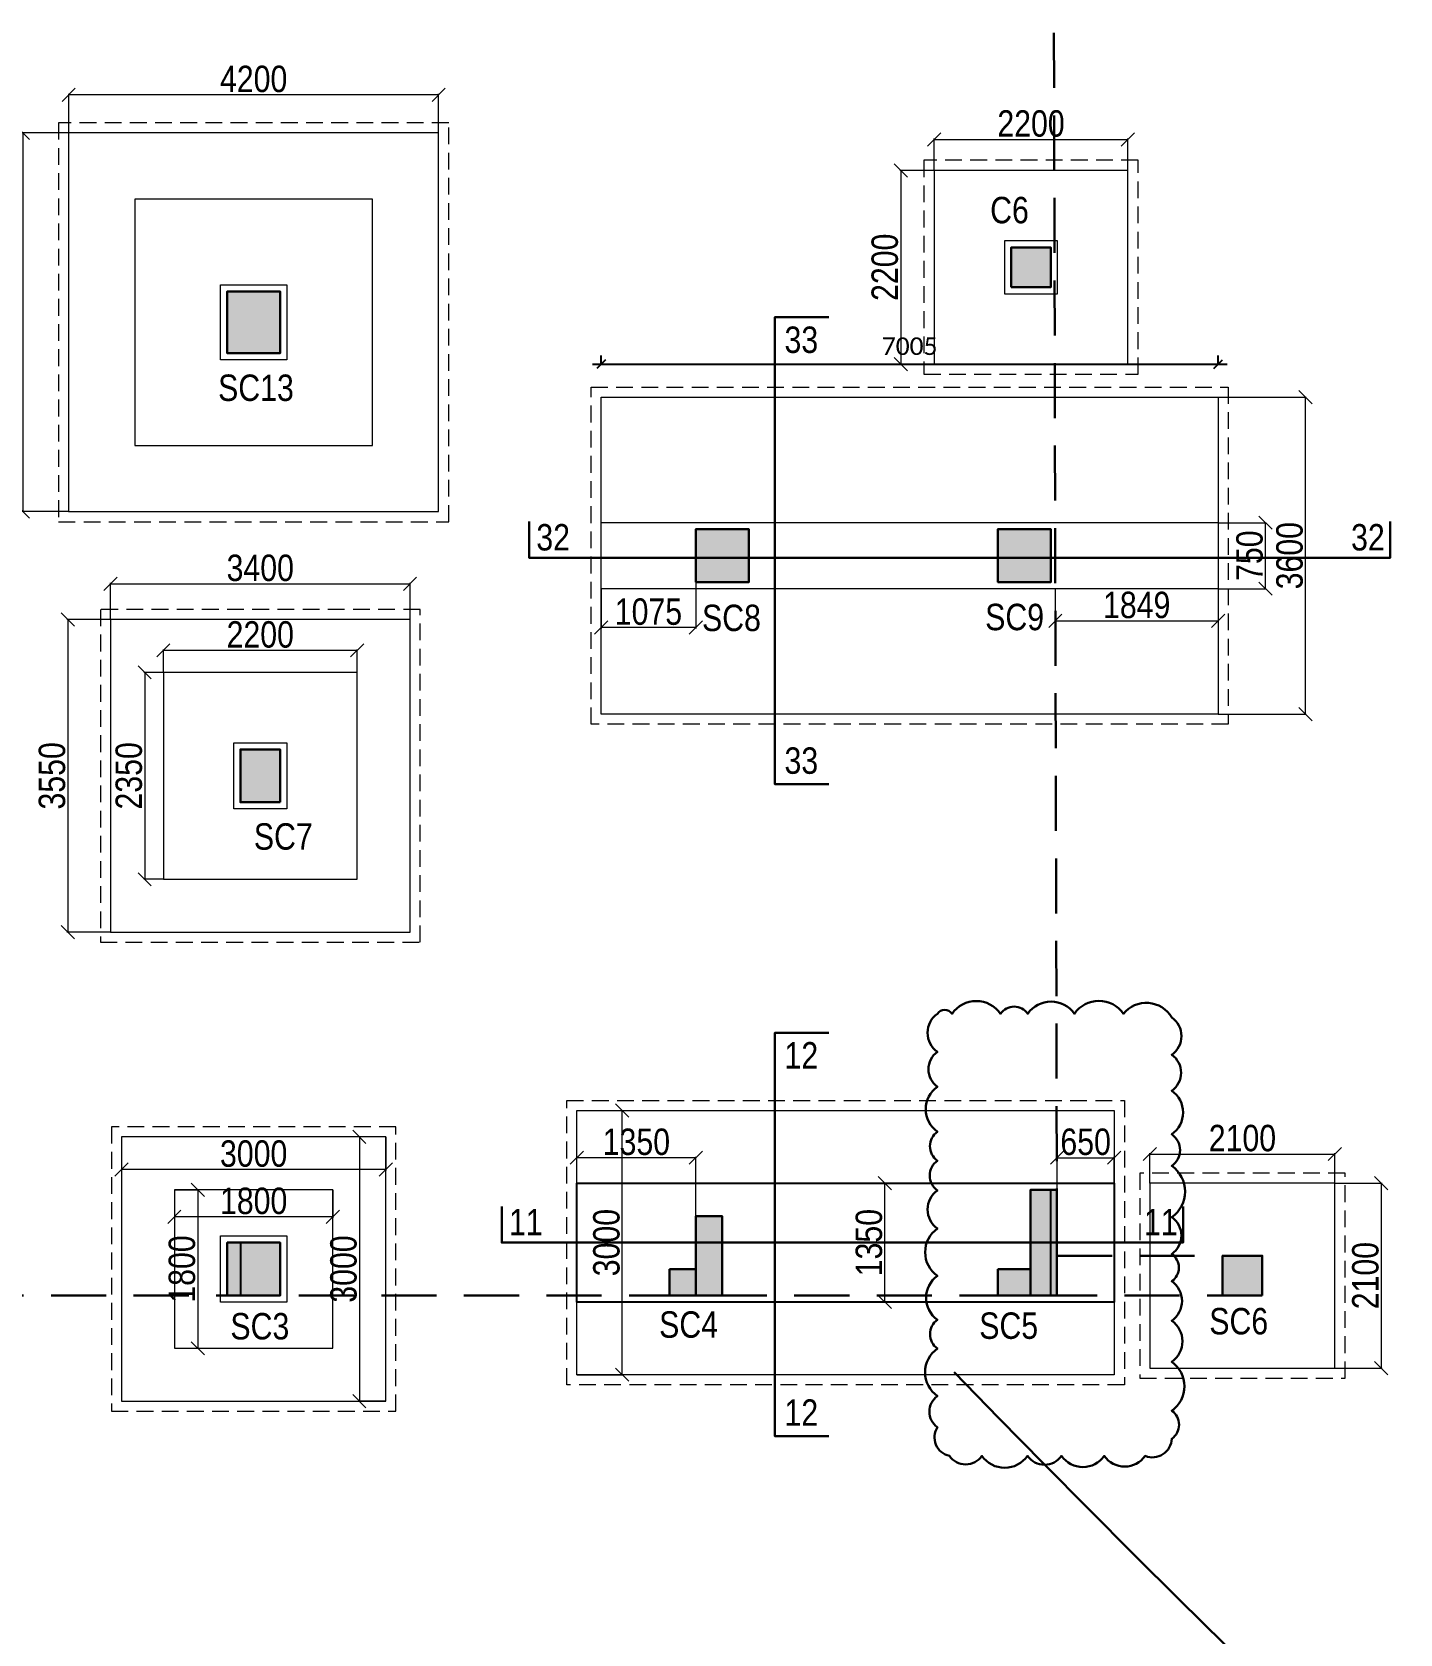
# Model space of a CAD drawing. Header units: millimetres. Extents: x 1112055 to 3390982, y -148532 to 766891.
# Drawn here: x 1945211 to 1960740, y 294036 to 312226 of the extents above; entities that cross this region are included whole.
import ezdxf

# ---------------------------------------------------------------- set-up
doc = ezdxf.new("R2010")
doc.units = ezdxf.units.MM
doc.header["$PDMODE"] = 35
doc.header["$PDSIZE"] = -25
doc.linetypes.add('DASHED2', pattern=[0.375, 0.25, -0.125])
doc.linetypes.add('Hidden', pattern=[9.525, 6.35, -3.175])
for name, color, linetype, lineweight in [('A_COL', 5, 'Continuous', 25), ('A_COL BASEMENT', 1, 'Continuous', 25), ('B COL. NO.', 3, 'Continuous', 20), ('B FINAL COLUMN', 1, 'Continuous', 30), ('B FOOTING', 49, 'Continuous', 20), ('B FOOTING DIM', 234, 'Continuous', 9), ('B P.C.C', 251, 'Continuous', 0)]:
    doc.layers.add(name, color=color, linetype=linetype, lineweight=lineweight)
for name, color, linetype, lineweight, true_color in [('A_COL HATCH', 7, 'Continuous', 0, 0xc0c0c0), ('B Pedestal', 7, 'Continuous', 9, 0x5c8948), ('B-COL HT', 7, 'Continuous', 0, 0x4e4f45)]:
    doc.layers.add(name, color=color, linetype=linetype, lineweight=lineweight, true_color=true_color)
doc.styles.add('Cali', font='calibri.ttf')
doc.styles.add('SWINC', font='swissc.ttf')
doc.dimstyles.new('1.100', dxfattribs={"dimtxt": 200, "dimasz": 100, "dimexe": 100, "dimexo": 100, "dimgap": 100, "dimtad": 1, "dimdec": 0, "dimzin": 0, "dimdsep": 46, "dimtxsty": 'Cali', "dimblk": 'OBLIQUE', "dimcen": 0, "dimdle": 100, "dimclrd": 256, "dimclre": 256, "dimclrt": 3, "dimadec": 0, "dimazin": 0, "dimtfac": 1, "dimtdec": 0, "dimtofl": 0, "dimtmove": 1, "dimatfit": 0, "dimfxl": 100, "dimfxlon": 1, "dimtolj": 1, "dimtzin": 0, "dimlwd": -1, "dimlwe": -1, "dimarcsym": 0})
doc.dimstyles.new('BHOOMI', dxfattribs={"dimtxt": 230, "dimasz": 150, "dimexe": 10, "dimexo": 0, "dimgap": 25, "dimtad": 1, "dimdec": 0, "dimzin": 0, "dimdsep": 46, "dimtxsty": 'SWINC', "dimblk": 'OBLIQUE', "dimcen": 0.09, "dimclrd": 250, "dimclre": 250, "dimclrt": 256, "dimaunit": 1, "dimadec": 3, "dimazin": 0, "dimtfac": 1, "dimtdec": 0, "dimtofl": 0, "dimtmove": 1, "dimatfit": 3, "dimfxl": 100, "dimtolj": 1, "dimtzin": 0, "dimlwd": 9, "dimlwe": 5, "dimarcsym": 0})

# ---------------------------------------------------------------- blocks, each defined once
blk = doc.blocks.new('A$C9881')
at = {"layer": 'A_COL HATCH'}
blk.add_hatch(color=256, dxfattribs=at).paths.add_polyline_path([(13800, -64425), (13800, -63975), (14250, -63975), (14250, -64425)])
at = {"layer": 'A_COL BASEMENT'}
blk.add_lwpolyline([(13800, -64425), (13800, -63975), (14250, -63975), (14250, -64425)], close=True, dxfattribs=at)
blk = doc.blocks.new('A$C23384')
at = {"layer": 'A_COL HATCH'}
for points in [[(16250, -17000), (16250, -17700), (16850, -17700), (16850, -17000)], [(21570, -20300), (21570, -19700), (22170, -19700), (22170, -20300)], [(25000, -20300), (25000, -19700), (25600, -19700), (25600, -20300)], [(25600, -27200), (25370, -27200), (25370, -28400), (25600, -28400)], [(21570, -28400), (21570, -27500), (21870, -27500), (21870, -28400)], [(16850, -27800), (16400, -27800), (16400, -28400), (16850, -28400)]]:
    blk.add_hatch(color=256, dxfattribs=at).paths.add_polyline_path(points)
at = {"layer": 'A_COL'}
for points in [[(16250, -17000), (16250, -17700), (16850, -17700), (16850, -17000)], [(21570, -20300), (21570, -19700), (22170, -19700), (22170, -20300)], [(25000, -20300), (25000, -19700), (25600, -19700), (25600, -20300)], [(25600, -27200), (25370, -27200), (25370, -28400), (25600, -28400)], [(21570, -28400), (21570, -27500), (21870, -27500), (21870, -28400)], [(16850, -27800), (16400, -27800), (16400, -28400), (16850, -28400)]]:
    blk.add_lwpolyline(points, close=True, dxfattribs=at)
blk = doc.blocks.new('A$C4b8f6dbc')
at = {"layer": 'A_COL'}
for name, p in [('A$C9881', (12250, 114825)), ('A$C23384', (900, 67350))]:
    blk.add_blockref(name, p, dxfattribs=at)
blk = doc.blocks.new('_Oblique')
at = {"color": 0, "linetype": 'ByBlock', "lineweight": -2}
blk.add_line((-0.5, -0.5), (0.5, 0.5), dxfattribs=at)
blk = doc.blocks.new('*D2125')
at = {"layer": 'B FOOTING DIM', "color": 250, "lineweight": 5, "ltscale": 0.5, "transparency": 16777216}
for p, q in [((1946227, 299680), (1946227, 299300)), ((1949227, 299680), (1949227, 299300)), ((1949227, 299310), (1946227, 299310))]:
    blk.add_line(p, q, dxfattribs=at)
at = {"layer": 'Defpoints', "color": 0, "lineweight": 30, "ltscale": 0.5, "transparency": 16777216}
for p in [(1946227, 299680), (1949227, 299680), (1946227, 299310)]:
    blk.add_point(p, dxfattribs=at)
at = {"layer": 'B FOOTING DIM', "color": 250, "lineweight": 5, "ltscale": 0.5, "transparency": 16777216, "xscale": 150, "yscale": 150, "zscale": 150, "rotation": 180}
blk.add_blockref('_Oblique', (1946227, 299310), dxfattribs=at)
at = {"layer": 'B FOOTING DIM', "color": 250, "lineweight": 5, "ltscale": 0.5, "transparency": 16777216, "xscale": 150, "yscale": 150, "zscale": 150}
blk.add_blockref('_Oblique', (1949227, 299310), dxfattribs=at)
at = {"layer": 'B FOOTING DIM', "ltscale": 0.5, "transparency": 16777216, "insert": (1947727, 299489), "char_height": 300, "attachment_point": 5, "style": 'SWINC'}
blk.add_mtext('\\A1;3000', dxfattribs=at)
blk = doc.blocks.new('*D2126')
at = {"layer": 'B FOOTING DIM', "color": 250, "lineweight": 5, "ltscale": 0.5, "transparency": 16777216}
for p, q in [((1949227, 299680), (1948917, 299680)), ((1948927, 299680), (1948927, 296680)), ((1949227, 296680), (1948917, 296680))]:
    blk.add_line(p, q, dxfattribs=at)
at = {"layer": 'Defpoints', "color": 0, "lineweight": 30, "ltscale": 0.5, "transparency": 16777216}
for p in [(1949227, 299680), (1948927, 296680), (1949227, 296680)]:
    blk.add_point(p, dxfattribs=at)
at = {"layer": 'B FOOTING DIM', "color": 250, "lineweight": 5, "ltscale": 0.5, "transparency": 16777216, "xscale": 150, "yscale": 150, "zscale": 150}
for p, rotation in [((1948927, 299680), 90), ((1948927, 296680), 270)]:
    blk.add_blockref('_Oblique', p, dxfattribs=dict(at, rotation=rotation))
at = {"layer": 'B FOOTING DIM', "ltscale": 0.5, "transparency": 16777216, "insert": (1948748, 298180), "char_height": 300, "attachment_point": 5, "rotation": 90, "style": 'SWINC'}
blk.add_mtext('\\A1;3000', dxfattribs=at)
blk = doc.blocks.new('*D2127')
at = {"layer": 'B FOOTING DIM', "color": 250, "lineweight": 5, "ltscale": 0.5, "transparency": 16777216}
for p, q in [((1946827, 299080), (1946827, 298763)), ((1948627, 299080), (1948627, 298763)), ((1948627, 298773), (1946827, 298773))]:
    blk.add_line(p, q, dxfattribs=at)
at = {"layer": 'Defpoints', "color": 0, "lineweight": 30, "ltscale": 0.5, "transparency": 16777216}
for p in [(1946827, 299080), (1948627, 299080), (1946827, 298773)]:
    blk.add_point(p, dxfattribs=at)
at = {"layer": 'B FOOTING DIM', "color": 250, "lineweight": 5, "ltscale": 0.5, "transparency": 16777216, "xscale": 150, "yscale": 150, "zscale": 150, "rotation": 180}
blk.add_blockref('_Oblique', (1946827, 298773), dxfattribs=at)
at = {"layer": 'B FOOTING DIM', "color": 250, "lineweight": 5, "ltscale": 0.5, "transparency": 16777216, "xscale": 150, "yscale": 150, "zscale": 150}
blk.add_blockref('_Oblique', (1948627, 298773), dxfattribs=at)
at = {"layer": 'B FOOTING DIM', "ltscale": 0.5, "transparency": 16777216, "insert": (1947727, 298952), "char_height": 300, "attachment_point": 5, "style": 'SWINC'}
blk.add_mtext('\\A1;1800', dxfattribs=at)
blk = doc.blocks.new('*D2128')
at = {"layer": 'B FOOTING DIM', "color": 250, "lineweight": 5, "ltscale": 0.5, "transparency": 16777216}
for p, q in [((1946827, 299080), (1947103, 299080)), ((1947093, 299080), (1947093, 297280)), ((1946827, 297280), (1947103, 297280))]:
    blk.add_line(p, q, dxfattribs=at)
at = {"layer": 'Defpoints', "color": 0, "lineweight": 30, "ltscale": 0.5, "transparency": 16777216}
for p in [(1946827, 299080), (1946827, 297280), (1947093, 297280)]:
    blk.add_point(p, dxfattribs=at)
at = {"layer": 'B FOOTING DIM', "color": 250, "lineweight": 5, "ltscale": 0.5, "transparency": 16777216, "xscale": 150, "yscale": 150, "zscale": 150}
for p, rotation in [((1947093, 299080), 90), ((1947093, 297280), 270)]:
    blk.add_blockref('_Oblique', p, dxfattribs=dict(at, rotation=rotation))
at = {"layer": 'B FOOTING DIM', "ltscale": 0.5, "transparency": 16777216, "insert": (1946914, 298180), "char_height": 300, "attachment_point": 5, "rotation": 90, "style": 'SWINC'}
blk.add_mtext('\\A1;1800', dxfattribs=at)
blk = doc.blocks.new('*D2155')
at = {"layer": 'B FOOTING DIM', "color": 250, "lineweight": 5, "ltscale": 0.5, "transparency": 16777216}
for p, q in [((1945627, 311080), (1945627, 311523)), ((1949827, 311513), (1945627, 311513)), ((1949827, 311080), (1949827, 311523))]:
    blk.add_line(p, q, dxfattribs=at)
at = {"layer": 'Defpoints', "color": 0, "lineweight": 30, "ltscale": 0.5, "transparency": 16777216}
for p in [(1945627, 311513), (1945627, 311080), (1949827, 311080)]:
    blk.add_point(p, dxfattribs=at)
at = {"layer": 'B FOOTING DIM', "color": 250, "lineweight": 5, "ltscale": 0.5, "transparency": 16777216, "xscale": 150, "yscale": 150, "zscale": 150, "rotation": 180}
blk.add_blockref('_Oblique', (1945627, 311513), dxfattribs=at)
at = {"layer": 'B FOOTING DIM', "color": 250, "lineweight": 5, "ltscale": 0.5, "transparency": 16777216, "xscale": 150, "yscale": 150, "zscale": 150}
blk.add_blockref('_Oblique', (1949827, 311513), dxfattribs=at)
at = {"layer": 'B FOOTING DIM', "ltscale": 0.5, "transparency": 16777216, "insert": (1947727, 311692), "char_height": 300, "attachment_point": 5, "style": 'SWINC'}
blk.add_mtext('\\A1;4200', dxfattribs=at)
blk = doc.blocks.new('*D2156')
at = {"layer": 'B FOOTING DIM', "color": 250, "lineweight": 5, "ltscale": 0.5, "transparency": 16777216}
for p, q in [((1945627, 311080), (1945098, 311080)), ((1945108, 311080), (1945108, 306780)), ((1945627, 306780), (1945098, 306780))]:
    blk.add_line(p, q, dxfattribs=at)
at = {"layer": 'Defpoints', "color": 0, "lineweight": 30, "ltscale": 0.5, "transparency": 16777216}
for p in [(1945627, 311080), (1945108, 306780), (1945627, 306780)]:
    blk.add_point(p, dxfattribs=at)
at = {"layer": 'B FOOTING DIM', "color": 250, "lineweight": 5, "ltscale": 0.5, "transparency": 16777216, "xscale": 150, "yscale": 150, "zscale": 150}
for p, rotation in [((1945108, 311080), 90), ((1945108, 306780), 270)]:
    blk.add_blockref('_Oblique', p, dxfattribs=dict(at, rotation=rotation))
at = {"layer": 'B FOOTING DIM', "ltscale": 0.5, "transparency": 16777216, "insert": (1944929, 308930), "char_height": 300, "attachment_point": 5, "rotation": 90, "style": 'SWINC'}
blk.add_mtext('\\A1;4300', dxfattribs=at)
blk = doc.blocks.new('*D2166')
at = {"layer": 'B FOOTING DIM', "color": 250, "lineweight": 5, "ltscale": 0.5, "transparency": 16777216}
for p, q in [((1946102, 305555), (1946102, 305971)), ((1946102, 305961), (1949502, 305961)), ((1949502, 305555), (1949502, 305971))]:
    blk.add_line(p, q, dxfattribs=at)
at = {"layer": 'Defpoints', "color": 0, "lineweight": 30, "ltscale": 0.5, "transparency": 16777216}
for p in [(1949502, 305961), (1946102, 305555), (1949502, 305555)]:
    blk.add_point(p, dxfattribs=at)
at = {"layer": 'B FOOTING DIM', "color": 250, "lineweight": 5, "ltscale": 0.5, "transparency": 16777216, "xscale": 150, "yscale": 150, "zscale": 150, "rotation": 180}
blk.add_blockref('_Oblique', (1946102, 305961), dxfattribs=at)
at = {"layer": 'B FOOTING DIM', "color": 250, "lineweight": 5, "ltscale": 0.5, "transparency": 16777216, "xscale": 150, "yscale": 150, "zscale": 150}
blk.add_blockref('_Oblique', (1949502, 305961), dxfattribs=at)
at = {"layer": 'B FOOTING DIM', "ltscale": 0.5, "transparency": 16777216, "insert": (1947802, 306140), "char_height": 300, "attachment_point": 5, "style": 'SWINC'}
blk.add_mtext('\\A1;3400', dxfattribs=at)
blk = doc.blocks.new('*D2167')
at = {"layer": 'B FOOTING DIM', "color": 250, "lineweight": 5, "ltscale": 0.5, "transparency": 16777216}
for p, q in [((1946702, 304955), (1946702, 305215)), ((1948902, 305205), (1946702, 305205)), ((1948902, 304955), (1948902, 305215))]:
    blk.add_line(p, q, dxfattribs=at)
at = {"layer": 'Defpoints', "color": 0, "lineweight": 30, "ltscale": 0.5, "transparency": 16777216}
for p in [(1946702, 305205), (1946702, 304955), (1948902, 304955)]:
    blk.add_point(p, dxfattribs=at)
at = {"layer": 'B FOOTING DIM', "color": 250, "lineweight": 5, "ltscale": 0.5, "transparency": 16777216, "xscale": 150, "yscale": 150, "zscale": 150, "rotation": 180}
blk.add_blockref('_Oblique', (1946702, 305205), dxfattribs=at)
at = {"layer": 'B FOOTING DIM', "color": 250, "lineweight": 5, "ltscale": 0.5, "transparency": 16777216, "xscale": 150, "yscale": 150, "zscale": 150}
blk.add_blockref('_Oblique', (1948902, 305205), dxfattribs=at)
at = {"layer": 'B FOOTING DIM', "ltscale": 0.5, "transparency": 16777216, "insert": (1947802, 305384), "char_height": 300, "attachment_point": 5, "style": 'SWINC'}
blk.add_mtext('\\A1;2200', dxfattribs=at)
blk = doc.blocks.new('*D2168')
at = {"layer": 'B FOOTING DIM', "color": 250, "lineweight": 5, "ltscale": 0.5, "transparency": 16777216}
for p, q in [((1946102, 305555), (1945608, 305555)), ((1945618, 305555), (1945618, 302005)), ((1946102, 302005), (1945608, 302005))]:
    blk.add_line(p, q, dxfattribs=at)
at = {"layer": 'Defpoints', "color": 0, "lineweight": 30, "ltscale": 0.5, "transparency": 16777216}
for p in [(1946102, 305555), (1945618, 302005), (1946102, 302005)]:
    blk.add_point(p, dxfattribs=at)
at = {"layer": 'B FOOTING DIM', "color": 250, "lineweight": 5, "ltscale": 0.5, "transparency": 16777216, "xscale": 150, "yscale": 150, "zscale": 150}
for p, rotation in [((1945618, 305555), 90), ((1945618, 302005), 270)]:
    blk.add_blockref('_Oblique', p, dxfattribs=dict(at, rotation=rotation))
at = {"layer": 'B FOOTING DIM', "ltscale": 0.5, "transparency": 16777216, "insert": (1945439, 303780), "char_height": 300, "attachment_point": 5, "rotation": 90, "style": 'SWINC'}
blk.add_mtext('\\A1;3550', dxfattribs=at)
blk = doc.blocks.new('*D2169')
at = {"layer": 'B FOOTING DIM', "color": 250, "lineweight": 5, "ltscale": 0.5, "transparency": 16777216}
for p, q in [((1946702, 304955), (1946480, 304955)), ((1946490, 304955), (1946490, 302605)), ((1946702, 302605), (1946480, 302605))]:
    blk.add_line(p, q, dxfattribs=at)
at = {"layer": 'Defpoints', "color": 0, "lineweight": 30, "ltscale": 0.5, "transparency": 16777216}
for p in [(1946702, 304955), (1946490, 302605), (1946702, 302605)]:
    blk.add_point(p, dxfattribs=at)
at = {"layer": 'B FOOTING DIM', "color": 250, "lineweight": 5, "ltscale": 0.5, "transparency": 16777216, "xscale": 150, "yscale": 150, "zscale": 150}
for p, rotation in [((1946490, 304955), 90), ((1946490, 302605), 270)]:
    blk.add_blockref('_Oblique', p, dxfattribs=dict(at, rotation=rotation))
at = {"layer": 'B FOOTING DIM', "ltscale": 0.5, "transparency": 16777216, "insert": (1946311, 303780), "char_height": 300, "attachment_point": 5, "rotation": 90, "style": 'SWINC'}
blk.add_mtext('\\A1;2350', dxfattribs=at)
blk = doc.blocks.new('*D1831')
at = {"layer": 'B FOOTING DIM', "color": 250, "lineweight": 5, "ltscale": 0.5, "transparency": 16777216}
for p, q in [((1955021, 299155), (1954882, 299155)), ((1954892, 297805), (1954892, 299155)), ((1955021, 297805), (1954882, 297805))]:
    blk.add_line(p, q, dxfattribs=at)
at = {"layer": 'Defpoints', "color": 0, "lineweight": 30, "ltscale": 0.5, "transparency": 16777216}
for p in [(1954892, 299155), (1955021, 299155), (1955021, 297805)]:
    blk.add_point(p, dxfattribs=at)
at = {"layer": 'B FOOTING DIM', "color": 250, "lineweight": 5, "ltscale": 0.5, "transparency": 16777216, "xscale": 150, "yscale": 150, "zscale": 150}
for p, rotation in [((1954892, 299155), 90), ((1954892, 297805), 270)]:
    blk.add_blockref('_Oblique', p, dxfattribs=dict(at, rotation=rotation))
at = {"layer": 'B FOOTING DIM', "ltscale": 0.5, "transparency": 16777216, "insert": (1954713, 298480), "char_height": 300, "attachment_point": 5, "rotation": 90, "style": 'SWINC'}
blk.add_mtext('\\A1;1350', dxfattribs=at)
blk = doc.blocks.new('*D2186')
at = {"layer": 'B FOOTING DIM', "color": 250, "lineweight": 5, "ltscale": 0.5, "transparency": 16777216}
for p, q in [((1951397, 299980), (1951921, 299980)), ((1951911, 296980), (1951911, 299980)), ((1951397, 296980), (1951921, 296980))]:
    blk.add_line(p, q, dxfattribs=at)
at = {"layer": 'Defpoints', "color": 0, "lineweight": 30, "ltscale": 0.5, "transparency": 16777216}
for p in [(1951397, 299980), (1951911, 299980), (1951397, 296980)]:
    blk.add_point(p, dxfattribs=at)
at = {"layer": 'B FOOTING DIM', "color": 250, "lineweight": 5, "ltscale": 0.5, "transparency": 16777216, "xscale": 150, "yscale": 150, "zscale": 150}
for p, rotation in [((1951911, 299980), 90), ((1951911, 296980), 270)]:
    blk.add_blockref('_Oblique', p, dxfattribs=dict(at, rotation=rotation))
at = {"layer": 'B FOOTING DIM', "ltscale": 0.5, "transparency": 16777216, "insert": (1951733, 298480), "char_height": 300, "attachment_point": 5, "rotation": 90, "style": 'SWINC'}
blk.add_mtext('\\A1;3000', dxfattribs=at)
blk = doc.blocks.new('*D2187')
at = {"layer": 'B FOOTING DIM', "color": 250, "lineweight": 5, "ltscale": 0.5, "transparency": 16777216}
for p, q in [((1951397, 298780), (1951397, 299454)), ((1952747, 299444), (1951397, 299444)), ((1952747, 298780), (1952747, 299454))]:
    blk.add_line(p, q, dxfattribs=at)
at = {"layer": 'Defpoints', "color": 0, "lineweight": 30, "ltscale": 0.5, "transparency": 16777216}
for p in [(1951397, 299444), (1951397, 298780), (1952747, 298780)]:
    blk.add_point(p, dxfattribs=at)
at = {"layer": 'B FOOTING DIM', "color": 250, "lineweight": 5, "ltscale": 0.5, "transparency": 16777216, "xscale": 150, "yscale": 150, "zscale": 150, "rotation": 180}
blk.add_blockref('_Oblique', (1951397, 299444), dxfattribs=at)
at = {"layer": 'B FOOTING DIM', "color": 250, "lineweight": 5, "ltscale": 0.5, "transparency": 16777216, "xscale": 150, "yscale": 150, "zscale": 150}
blk.add_blockref('_Oblique', (1952747, 299444), dxfattribs=at)
at = {"layer": 'B FOOTING DIM', "ltscale": 0.5, "transparency": 16777216, "insert": (1952072, 299623), "char_height": 300, "attachment_point": 5, "style": 'SWINC'}
blk.add_mtext('\\A1;1350', dxfattribs=at)
blk = doc.blocks.new('*D2492')
at = {"layer": 'B FOOTING DIM', "color": 250, "lineweight": 5, "ltscale": 0.5, "transparency": 16777216}
for p, q in [((1956847, 299080), (1956847, 299454)), ((1956847, 299444), (1957497, 299444)), ((1957497, 299080), (1957497, 299454))]:
    blk.add_line(p, q, dxfattribs=at)
at = {"layer": 'Defpoints', "color": 0, "ltscale": 0.5, "transparency": 16777216}
for p in [(1957497, 299444), (1956847, 299080), (1957497, 299080)]:
    blk.add_point(p, dxfattribs=at)
at = {"layer": 'B FOOTING DIM', "color": 250, "lineweight": 5, "ltscale": 0.5, "transparency": 16777216, "xscale": 150, "yscale": 150, "zscale": 150, "rotation": 180}
blk.add_blockref('_Oblique', (1956847, 299444), dxfattribs=at)
at = {"layer": 'B FOOTING DIM', "color": 250, "lineweight": 5, "ltscale": 0.5, "transparency": 16777216, "xscale": 150, "yscale": 150, "zscale": 150}
blk.add_blockref('_Oblique', (1957497, 299444), dxfattribs=at)
at = {"layer": 'B FOOTING DIM', "ltscale": 0.5, "transparency": 16777216, "insert": (1957172, 299623), "char_height": 300, "attachment_point": 5, "style": 'SWINC'}
blk.add_mtext('\\A1;650', dxfattribs=at)
blk = doc.blocks.new('*D2188')
at = {"layer": 'B FOOTING DIM', "color": 250, "lineweight": 5, "ltscale": 0.5, "transparency": 16777216}
for p, q in [((1957902, 299155), (1957902, 299496)), ((1957902, 299486), (1960002, 299486)), ((1960002, 299155), (1960002, 299496))]:
    blk.add_line(p, q, dxfattribs=at)
at = {"layer": 'Defpoints', "color": 0, "lineweight": 30, "ltscale": 0.5, "transparency": 16777216}
for p in [(1960002, 299486), (1957902, 299155), (1960002, 299155)]:
    blk.add_point(p, dxfattribs=at)
at = {"layer": 'B FOOTING DIM', "color": 250, "lineweight": 5, "ltscale": 0.5, "transparency": 16777216, "xscale": 150, "yscale": 150, "zscale": 150, "rotation": 180}
blk.add_blockref('_Oblique', (1957902, 299486), dxfattribs=at)
at = {"layer": 'B FOOTING DIM', "color": 250, "lineweight": 5, "ltscale": 0.5, "transparency": 16777216, "xscale": 150, "yscale": 150, "zscale": 150}
blk.add_blockref('_Oblique', (1960002, 299486), dxfattribs=at)
at = {"layer": 'B FOOTING DIM', "ltscale": 0.5, "transparency": 16777216, "insert": (1958952, 299665), "char_height": 300, "attachment_point": 5, "style": 'SWINC'}
blk.add_mtext('\\A1;2100', dxfattribs=at)
blk = doc.blocks.new('*D2189')
at = {"layer": 'B FOOTING DIM', "color": 250, "lineweight": 5, "ltscale": 0.5, "transparency": 16777216}
for p, q in [((1960002, 299155), (1960538, 299155)), ((1960528, 299155), (1960528, 297055)), ((1960002, 297055), (1960538, 297055))]:
    blk.add_line(p, q, dxfattribs=at)
at = {"layer": 'Defpoints', "color": 0, "lineweight": 30, "ltscale": 0.5, "transparency": 16777216}
for p in [(1960002, 299155), (1960002, 297055), (1960528, 297055)]:
    blk.add_point(p, dxfattribs=at)
at = {"layer": 'B FOOTING DIM', "color": 250, "lineweight": 5, "ltscale": 0.5, "transparency": 16777216, "xscale": 150, "yscale": 150, "zscale": 150}
for p, rotation in [((1960528, 299155), 90), ((1960528, 297055), 270)]:
    blk.add_blockref('_Oblique', p, dxfattribs=dict(at, rotation=rotation))
at = {"layer": 'B FOOTING DIM', "ltscale": 0.5, "transparency": 16777216, "insert": (1960349, 298105), "char_height": 300, "attachment_point": 5, "rotation": 90, "style": 'SWINC'}
blk.add_mtext('\\A1;2100', dxfattribs=at)
blk = doc.blocks.new('*D1886')
at = {"layer": 'B FOOTING DIM', "color": 250, "lineweight": 5, "ltscale": 0.5, "transparency": 16777216}
for p, q in [((1955452, 310655), (1955063, 310655)), ((1955073, 310655), (1955073, 308455)), ((1955452, 308455), (1955063, 308455))]:
    blk.add_line(p, q, dxfattribs=at)
at = {"layer": 'Defpoints', "color": 0, "lineweight": 30, "ltscale": 0.5, "transparency": 16777216}
for p in [(1955452, 310655), (1955073, 308455), (1955452, 308455)]:
    blk.add_point(p, dxfattribs=at)
at = {"layer": 'B FOOTING DIM', "color": 250, "lineweight": 5, "ltscale": 0.5, "transparency": 16777216, "xscale": 150, "yscale": 150, "zscale": 150}
for p, rotation in [((1955073, 310655), 90), ((1955073, 308455), 270)]:
    blk.add_blockref('_Oblique', p, dxfattribs=dict(at, rotation=rotation))
at = {"layer": 'B FOOTING DIM', "ltscale": 0.5, "transparency": 16777216, "insert": (1954893, 309555), "char_height": 300, "attachment_point": 5, "rotation": 90, "style": 'SWINC'}
blk.add_mtext('\\A1;2200', dxfattribs=at)
blk = doc.blocks.new('*D1887')
at = {"layer": 'B FOOTING DIM', "color": 250, "lineweight": 5, "ltscale": 0.5, "transparency": 16777216}
for p, q in [((1955452, 310655), (1955452, 311017)), ((1955452, 311007), (1957652, 311007)), ((1957652, 310655), (1957652, 311017))]:
    blk.add_line(p, q, dxfattribs=at)
at = {"layer": 'Defpoints', "color": 0, "lineweight": 30, "ltscale": 0.5, "transparency": 16777216}
for p in [(1957652, 311007), (1955452, 310655), (1957652, 310655)]:
    blk.add_point(p, dxfattribs=at)
at = {"layer": 'B FOOTING DIM', "color": 250, "lineweight": 5, "ltscale": 0.5, "transparency": 16777216, "xscale": 150, "yscale": 150, "zscale": 150, "rotation": 180}
blk.add_blockref('_Oblique', (1955452, 311007), dxfattribs=at)
at = {"layer": 'B FOOTING DIM', "color": 250, "lineweight": 5, "ltscale": 0.5, "transparency": 16777216, "xscale": 150, "yscale": 150, "zscale": 150}
blk.add_blockref('_Oblique', (1957652, 311007), dxfattribs=at)
at = {"layer": 'B FOOTING DIM', "ltscale": 0.5, "transparency": 16777216, "insert": (1956552, 311186), "char_height": 300, "attachment_point": 5, "style": 'SWINC'}
blk.add_mtext('\\A1;2200', dxfattribs=at)
blk = doc.blocks.new('*D2223')
at = {"layer": 'B FOOTING DIM', "color": 250, "lineweight": 5, "ltscale": 0.5, "transparency": 16777216}
for p, q in [((1958677, 306655), (1959223, 306655)), ((1959213, 305905), (1959213, 306655)), ((1958677, 305905), (1959223, 305905))]:
    blk.add_line(p, q, dxfattribs=at)
at = {"layer": 'Defpoints', "color": 0, "lineweight": 30, "ltscale": 0.5, "transparency": 16777216}
for p in [(1958677, 306655), (1959213, 306655), (1958677, 305905)]:
    blk.add_point(p, dxfattribs=at)
at = {"layer": 'B FOOTING DIM', "color": 250, "lineweight": 5, "ltscale": 0.5, "transparency": 16777216, "xscale": 150, "yscale": 150, "zscale": 150}
for p, rotation in [((1959213, 306655), 90), ((1959213, 305905), 270)]:
    blk.add_blockref('_Oblique', p, dxfattribs=dict(at, rotation=rotation))
at = {"layer": 'B FOOTING DIM', "ltscale": 0.5, "transparency": 16777216, "insert": (1959034, 306280), "char_height": 300, "attachment_point": 5, "rotation": 90, "style": 'SWINC'}
blk.add_mtext('\\A1;750', dxfattribs=at)
blk = doc.blocks.new('*D2224')
at = {"layer": 'B FOOTING DIM', "color": 250, "lineweight": 5, "ltscale": 0.5, "transparency": 16777216}
for p, q in [((1958677, 308080), (1959677, 308080)), ((1959667, 304480), (1959667, 308080)), ((1958677, 304480), (1959677, 304480))]:
    blk.add_line(p, q, dxfattribs=at)
at = {"layer": 'Defpoints', "color": 0, "lineweight": 30, "ltscale": 0.5, "transparency": 16777216}
for p in [(1958677, 308080), (1959667, 308080), (1958677, 304480)]:
    blk.add_point(p, dxfattribs=at)
at = {"layer": 'B FOOTING DIM', "color": 250, "lineweight": 5, "ltscale": 0.5, "transparency": 16777216, "xscale": 150, "yscale": 150, "zscale": 150}
for p, rotation in [((1959667, 308080), 90), ((1959667, 304480), 270)]:
    blk.add_blockref('_Oblique', p, dxfattribs=dict(at, rotation=rotation))
at = {"layer": 'B FOOTING DIM', "ltscale": 0.5, "transparency": 16777216, "insert": (1959488, 306280), "char_height": 300, "attachment_point": 5, "rotation": 90, "style": 'SWINC'}
blk.add_mtext('\\A1;3600', dxfattribs=at)
blk = doc.blocks.new('*D2493')
at = {"layer": 'B FOOTING DIM', "color": 250, "lineweight": 5, "ltscale": 0.5, "transparency": 16777216}
for p, q in [((1956828, 305905), (1956828, 305530)), ((1958677, 305905), (1958677, 305530)), ((1956828, 305540), (1958677, 305540))]:
    blk.add_line(p, q, dxfattribs=at)
at = {"layer": 'Defpoints', "color": 0, "ltscale": 0.5, "transparency": 16777216}
for p in [(1956828, 305905), (1958677, 305905), (1958677, 305540)]:
    blk.add_point(p, dxfattribs=at)
at = {"layer": 'B FOOTING DIM', "color": 250, "lineweight": 5, "ltscale": 0.5, "transparency": 16777216, "xscale": 150, "yscale": 150, "zscale": 150, "rotation": 180}
blk.add_blockref('_Oblique', (1956828, 305540), dxfattribs=at)
at = {"layer": 'B FOOTING DIM', "color": 250, "lineweight": 5, "ltscale": 0.5, "transparency": 16777216, "xscale": 150, "yscale": 150, "zscale": 150}
blk.add_blockref('_Oblique', (1958677, 305540), dxfattribs=at)
at = {"layer": 'B FOOTING DIM', "ltscale": 0.5, "transparency": 16777216, "insert": (1957752, 305719), "char_height": 300, "attachment_point": 5, "style": 'SWINC'}
blk.add_mtext('\\A1;1849', dxfattribs=at)
blk = doc.blocks.new('*D2225')
at = {"layer": 'B FOOTING DIM', "color": 250, "lineweight": 5, "ltscale": 0.5, "transparency": 16777216}
for p, q in [((1952747, 305980), (1952747, 305454)), ((1951672, 305905), (1951672, 305454)), ((1952747, 305464), (1951672, 305464))]:
    blk.add_line(p, q, dxfattribs=at)
at = {"layer": 'Defpoints', "color": 0, "lineweight": 30, "ltscale": 0.5, "transparency": 16777216}
for p in [(1952747, 305980), (1951672, 305905), (1951672, 305464)]:
    blk.add_point(p, dxfattribs=at)
at = {"layer": 'B FOOTING DIM', "color": 250, "lineweight": 5, "ltscale": 0.5, "transparency": 16777216, "xscale": 150, "yscale": 150, "zscale": 150, "rotation": 180}
blk.add_blockref('_Oblique', (1951672, 305464), dxfattribs=at)
at = {"layer": 'B FOOTING DIM', "color": 250, "lineweight": 5, "ltscale": 0.5, "transparency": 16777216, "xscale": 150, "yscale": 150, "zscale": 150}
blk.add_blockref('_Oblique', (1952747, 305464), dxfattribs=at)
at = {"layer": 'B FOOTING DIM', "ltscale": 0.5, "transparency": 16777216, "insert": (1952209, 305643), "char_height": 300, "attachment_point": 5, "style": 'SWINC'}
blk.add_mtext('\\A1;1075', dxfattribs=at)
blk = doc.blocks.new('*D2502')
at = {"transparency": 16777216}
for p, q in [((1951672, 308455), (1951672, 308555)), ((1958677, 308455), (1958677, 308555)), ((1951572, 308455), (1958777, 308455))]:
    blk.add_line(p, q, dxfattribs=at)
at = {"layer": 'Defpoints', "color": 0, "transparency": 16777216}
for p in [(1958677, 308455), (1951672, 308080), (1958677, 308080)]:
    blk.add_point(p, dxfattribs=at)
at = {"transparency": 16777216, "xscale": 100, "yscale": 100, "zscale": 100, "rotation": 180}
blk.add_blockref('_Oblique', (1951672, 308455), dxfattribs=at)
at = {"transparency": 16777216, "xscale": 100, "yscale": 100, "zscale": 100}
blk.add_blockref('_Oblique', (1958677, 308455), dxfattribs=at)
at = {"color": 3, "transparency": 16777216, "insert": (1955174, 308658), "char_height": 200, "attachment_point": 5, "style": 'Cali'}
blk.add_mtext('\\A1;7005', dxfattribs=at)

msp = doc.modelspace()

# ---------------------------------------------------------------- hatches: boundary and pattern name
at = {"layer": 'B-COL HT', "lineweight": 0}
h = msp.add_hatch(color=250, dxfattribs=at)
h.dxf.hatch_style = 1
h.paths.add_polyline_path([(1956326.9, 309330.1), (1956776.9, 309330.1), (1956776.9, 309780.1), (1956326.9, 309780.1)])
h = msp.add_hatch(color=250, dxfattribs=at)
h.dxf.hatch_style = 1
h.paths.add_polyline_path([(1948026.9, 308580.1), (1947426.9, 308580.1), (1947426.9, 309280.1), (1948026.9, 309280.1)])
h = msp.add_hatch(color=250, dxfattribs=at)
h.dxf.hatch_style = 1
h.paths.add_polyline_path([(1953346.9, 305980.1), (1952746.9, 305980.1), (1952746.9, 306580.1), (1953346.9, 306580.1)])
h = msp.add_hatch(color=250, dxfattribs=at)
h.dxf.hatch_style = 1
h.paths.add_polyline_path([(1956776.9, 305980.1), (1956176.9, 305980.1), (1956176.9, 306580.1), (1956776.9, 306580.1)])
h = msp.add_hatch(color=250, dxfattribs=at)
h.dxf.hatch_style = 1
h.paths.add_polyline_path([(1948026.9, 303480.1), (1947576.9, 303480.1), (1947576.9, 304080.1), (1948026.9, 304080.1)])
h = msp.add_hatch(color=250, dxfattribs=at)
h.dxf.hatch_style = 1
h.paths.add_polyline_path([(1956846.9, 297880.1), (1956546.9, 297880.1), (1956546.9, 299080.1), (1956846.9, 299080.1)])
h = msp.add_hatch(color=250, dxfattribs=at)
h.dxf.hatch_style = 1
h.paths.add_polyline_path([(1953046.9, 297880.1), (1952746.9, 297880.1), (1952746.9, 298780.1), (1953046.9, 298780.1)])
h = msp.add_hatch(color=250, dxfattribs=at)
h.dxf.hatch_style = 1
h.paths.add_polyline_path([(1948026.9, 297880.1), (1947426.9, 297880.1), (1947426.9, 298480.1), (1948026.9, 298480.1)])
h = msp.add_hatch(color=250, dxfattribs=at)
h.dxf.hatch_style = 1
h.paths.add_polyline_path([(1959176.9, 297880.1), (1958726.9, 297880.1), (1958726.9, 298330.1), (1959176.9, 298330.1)])
at = {"layer": 'B-COL HT'}
h = msp.add_hatch(color=250, dxfattribs=at)
h.dxf.hatch_style = 1
h.paths.add_polyline_path([(1952446.9, 298180.1), (1952746.9, 298180.1), (1952746.9, 297880.1), (1952446.9, 297880.1)])
h = msp.add_hatch(color=250, dxfattribs=at)
h.dxf.hatch_style = 1
h.paths.add_polyline_path([(1956176.9, 298180.1), (1956546.9, 298180.1), (1956546.9, 297880.1), (1956176.9, 297880.1)])

# ---------------------------------------------------------------- linework, layer by layer
at = {"color": 16, "linetype": 'DASHED2', "lineweight": 30, "ltscale": 2500}
msp.add_lwpolyline([(1931176.9, 326280.1), (1956776.9, 326280.1), (1956846.9, 298330.1), (1959176.9, 298330.1), (1959176.9, 297880.1), (1931176.9, 297880.1), (1931176.9, 326280.1)], dxfattribs=at)
at = {"color": 6, "lineweight": 30}
for points in [[(1954255.9, 308988.9), (1953645, 308988.9), (1953645, 303684.9), (1954255.9, 303684.9)], [(1950853.5, 306666.4), (1950853.5, 306257.2), (1960629.8, 306257.2), (1960629.8, 306666.4)], [(1954255.9, 300863.3), (1953645, 300863.3), (1953645, 296281.3), (1954255.9, 296281.3)], [(1950543.2, 298889.4), (1950543.2, 298480.1), (1958279, 298480.1), (1958279, 298889.4)]]:
    msp.add_lwpolyline(points, dxfattribs=at)
at = {"color": 2, "lineweight": 30}
msp.add_lwpolyline([(1955490, 301079.3, 0.5205671), (1955490, 300645.6, 0.5205671), (1955490, 300249.7, 0.5205671), (1955490, 299739.5, 0.5205671), (1955490, 299410.3, 0.5205671), (1955490, 299072.6, 0.5205671), (1955490, 298640.2, 0.5205671), (1955490, 298101.8, 0.5205671), (1955490, 297603.4, 0.5205671), (1955490, 297277.6, 0.5205671), (1955490, 296737.4, 0.5205671), (1955490, 296383.8, 0.5205671), (1955624.9, 296057.6, 0.5205671), (1955994.2, 296057.6, 0.5205671), (1956511.8, 296057.6, 0.5205671), (1956898.6, 296057.6, 0.5205671), (1957383.2, 296057.6, 0.5205671), (1957848.2, 296057.6, 0.5205671), (1958149.7, 296253, 0.5205671), (1958149.7, 296571.5, 0.5205671), (1958149.7, 297125.5, 0.5205671), (1958149.7, 297592.6, 0.5205671), (1958149.7, 298040.5, 0.5205671), (1958149.7, 298350.4, 0.5205671), (1958149.7, 298768.4, 0.5205671), (1958149.7, 299350.2, 0.5205671), (1958149.7, 299709.8, 0.5205671), (1958149.7, 300204.7, 0.5205671), (1958149.7, 300613.2, 0.5205671), (1958149.7, 301037.4, 0.5205671), (1957600.7, 301079.3, 0.5205671), (1957044.2, 301079.3, 0.5205671), (1956514.9, 301079.3, 0.5205671), (1956205.8, 301079.3, 0.5205671), (1955655.3, 301079.3, 0.5205671)], format="xyb", close=True, dxfattribs=at)
at = {"color": 1}
msp.add_lwpolyline([(1951396.9, 299155.1), (1957496.9, 299155.1), (1957496.9, 297805.1), (1951396.9, 297805.1)], close=True, dxfattribs=at)
at = {"color": 2, "lineweight": 30}
msp.add_arc((2094904.1, 432360.2), 194175.1, 224.19202, 278.08245, dxfattribs=at)
at = {"layer": 'B FINAL COLUMN', "color": 5, "lineweight": 30}
msp.add_lwpolyline([(1956326.9, 309330.1), (1956776.9, 309330.1), (1956776.9, 309780.1), (1956326.9, 309780.1)], close=True, dxfattribs=at)
at = {"layer": 'B FINAL COLUMN', "color": 1, "lineweight": 30}
for points in [[(1948026.9, 308580.1), (1947426.9, 308580.1), (1947426.9, 309280.1), (1948026.9, 309280.1)], [(1953346.9, 305980.1), (1952746.9, 305980.1), (1952746.9, 306580.1), (1953346.9, 306580.1)], [(1956776.9, 305980.1), (1956176.9, 305980.1), (1956176.9, 306580.1), (1956776.9, 306580.1)], [(1948026.9, 303480.1), (1947576.9, 303480.1), (1947576.9, 304080.1), (1948026.9, 304080.1)], [(1956846.9, 297880.1), (1956546.9, 297880.1), (1956546.9, 299080.1), (1956846.9, 299080.1)], [(1953046.9, 297880.1), (1952746.9, 297880.1), (1952746.9, 298780.1), (1953046.9, 298780.1)], [(1948026.9, 297880.1), (1947426.9, 297880.1), (1947426.9, 298480.1), (1948026.9, 298480.1)], [(1959176.9, 297880.1), (1958726.9, 297880.1), (1958726.9, 298330.1), (1959176.9, 298330.1)], [(1952446.9, 298180.1), (1952746.9, 298180.1), (1952746.9, 297880.1), (1952446.9, 297880.1)], [(1956176.9, 298180.1), (1956546.9, 298180.1), (1956546.9, 297880.1), (1956176.9, 297880.1)]]:
    msp.add_lwpolyline(points, close=True, dxfattribs=at)
at = {"layer": 'B FOOTING'}
for points in [[(1945626.9, 306780.1), (1949826.9, 306780.1), (1949826.9, 311080.1), (1945626.9, 311080.1)], [(1955451.9, 308455.1), (1957651.9, 308455.1), (1957651.9, 310655.1), (1955451.9, 310655.1)], [(1946376.9, 307530.1), (1949076.9, 307530.1), (1949076.9, 310330.1), (1946376.9, 310330.1)], [(1951671.9, 308080.1), (1958676.9, 308080.1), (1958676.9, 304480.1), (1951671.9, 304480.1)], [(1946101.9, 302005.1), (1949501.9, 302005.1), (1949501.9, 305555.1), (1946101.9, 305555.1)], [(1946701.9, 302605.1), (1948901.9, 302605.1), (1948901.9, 304955.1), (1946701.9, 304955.1)], [(1951396.9, 299980.1), (1957496.9, 299980.1), (1957496.9, 296980.1), (1951396.9, 296980.1)], [(1946226.9, 296680.1), (1949226.9, 296680.1), (1949226.9, 299680.1), (1946226.9, 299680.1)], [(1946826.9, 297280.1), (1948626.9, 297280.1), (1948626.9, 299080.1), (1946826.9, 299080.1)], [(1957901.9, 297055.1), (1960001.9, 297055.1), (1960001.9, 299155.1), (1957901.9, 299155.1)]]:
    msp.add_lwpolyline(points, close=True, dxfattribs=at)
at = {"layer": 'B P.C.C', "color": 250, "linetype": 'Hidden', "lineweight": 0, "ltscale": 30}
for points in [[(1945511.9, 306665.1), (1949941.9, 306665.1), (1949941.9, 311195.1), (1945511.9, 311195.1)], [(1955336.9, 308340.1), (1957766.9, 308340.1), (1957766.9, 310770.1), (1955336.9, 310770.1)], [(1951556.9, 308195.1), (1958791.9, 308195.1), (1958791.9, 304365.1), (1951556.9, 304365.1)], [(1945986.9, 301890.1), (1949616.9, 301890.1), (1949616.9, 305670.1), (1945986.9, 305670.1)], [(1951281.9, 300095.1), (1957611.9, 300095.1), (1957611.9, 296865.1), (1951281.9, 296865.1)], [(1946111.9, 296565.1), (1949341.9, 296565.1), (1949341.9, 299795.1), (1946111.9, 299795.1)], [(1957786.9, 296940.1), (1960116.9, 296940.1), (1960116.9, 299270.1), (1957786.9, 299270.1)]]:
    msp.add_lwpolyline(points, close=True, dxfattribs=at)
at = {"layer": 'B Pedestal', "color": 87, "lineweight": 9}
for points in [[(1956251.9, 309255.1), (1956851.9, 309255.1), (1956851.9, 309855.1), (1956251.9, 309855.1)], [(1948101.9, 308505.1), (1947351.9, 308505.1), (1947351.9, 309355.1), (1948101.9, 309355.1)], [(1958676.9, 305905.1), (1951671.9, 305905.1), (1951671.9, 306655.1), (1958676.9, 306655.1)], [(1948101.9, 303405.1), (1947501.9, 303405.1), (1947501.9, 304155.1), (1948101.9, 304155.1)], [(1951396.9, 299155.1), (1957496.9, 299155.1), (1957496.9, 297805.1), (1951396.9, 297805.1)], [(1948101.9, 297805.1), (1947351.9, 297805.1), (1947351.9, 298555.1), (1948101.9, 298555.1)]]:
    msp.add_lwpolyline(points, close=True, dxfattribs=at)

# ---------------------------------------------------------------- block references
at = {"layer": 'B FOOTING'}
msp.add_blockref('A$C4b8f6dbc', (1930276.9, 258930.1), dxfattribs=at)

# ---------------------------------------------------------------- texts
at = {"color": 6, "lineweight": 30, "style": 'SWINC'}
for s, p in [('33', (1953753.4, 308582.3)), ('32', (1950935.9, 306339.3)), ('32', (1960185.5, 306339.3)), ('33', (1953753.4, 303803.3)), ('12', (1953753.4, 300456.7)), ('11', (1950625.6, 298562.2)), ('11', (1957834.8, 298562.2)), ('12', (1953753.4, 296399.7))]:
    msp.add_text(s, height=300, dxfattribs=at).set_placement(p)
at = {"layer": 'B COL. NO.', "style": 'SWINC'}
for s, p in [('C6', (1956088.1, 310054.4)), ('SC13', (1947323.6, 308037.1)), ('SC8', (1952817.3, 305424)), ('SC9', (1956031.8, 305433.9)), ('SC7', (1947729.3, 302941.6)), ('SC3', (1947463.2, 297380.4)), ('SC4', (1952330.4, 297399.7)), ('SC5', (1955964.4, 297387)), ('SC6', (1958575.9, 297437.7))]:
    msp.add_text(s, height=300, dxfattribs=at).set_placement(p)

# ---------------------------------------------------------------- dimensions: what is measured, and where the dimension line sits
dim = msp.add_linear_dim(base=(1958676.9, 308455.1), p1=(1951671.9, 308080.1), p2=(1958676.9, 308080.1), dimstyle='1.100', override={"dimfxl": 0.18, "dimarcsym": 2})
dim.commit()
dim.dimension.update_dxf_attribs({"geometry": '*D2502', "text_midpoint": (1955174.4, 308657.6)})
at = {"layer": 'B FOOTING DIM', "color": 250, "ltscale": 0.5}
for base, p1, p2, picture, middle in [((1945626.9, 311512.6), (1949826.9, 311080.1), (1945626.9, 311080.1), '*D2155', (1947726.9, 311691.8)), ((1957651.9, 311007.1), (1955451.9, 310655.1), (1957651.9, 310655.1), '*D1887', (1956551.9, 311186.3)), ((1949501.9, 305961.3), (1946101.9, 305555.1), (1949501.9, 305555.1), '*D2166', (1947801.9, 306140.1)), ((1951671.9, 305464.2), (1952746.9, 305980.1), (1951671.9, 305905.1), '*D2225', (1952209.4, 305643.1)), ((1958676.9, 305539.5), (1956827.9, 305905.1), (1958676.9, 305905.1), '*D2493', (1957752.4, 305718.5)), ((1946701.9, 305205.1), (1948901.9, 304955.1), (1946701.9, 304955.1), '*D2167', (1947801.9, 305384.3)), ((1951396.9, 299444.2), (1952746.9, 298780.1), (1951396.9, 298780.1), '*D2187', (1952071.9, 299623.2)), ((1957496.9, 299444.2), (1956846.9, 299080.1), (1957496.9, 299080.1), '*D2492', (1957171.9, 299623.2)), ((1960001.9, 299486.1), (1957901.9, 299155.1), (1960001.9, 299155.1), '*D2188', (1958951.9, 299665.3)), ((1946226.9, 299309.8), (1949226.9, 299680.1), (1946226.9, 299680.1), '*D2125', (1947726.9, 299488.6)), ((1946826.9, 298773.3), (1948626.9, 299080.1), (1946826.9, 299080.1), '*D2127', (1947726.9, 298952.3))]:
    dim = msp.add_linear_dim(base=base, p1=p1, p2=p2, dimstyle='BHOOMI', override={"dimtxt": 300, "dimlwd": 5}, dxfattribs=at)
    dim.commit()
    dim.dimension.update_dxf_attribs({"geometry": picture, "text_midpoint": middle})
for base, p1, p2, picture, middle in [((1945108, 306780.1), (1945626.9, 311080.1), (1945626.9, 306780.1), '*D2156', (1944929.2, 308930.1)), ((1955072.6, 308455.1), (1955451.9, 310655.1), (1955451.9, 308455.1), '*D1886', (1954893.4, 309555.1)), ((1959667.5, 308080.1), (1958676.9, 304480.1), (1958676.9, 308080.1), '*D2224', (1959488.5, 306280.1)), ((1959213.1, 306655.1), (1958676.9, 305905.1), (1958676.9, 306655.1), '*D2223', (1959034.3, 306280.1)), ((1945617.7, 302005.1), (1946101.9, 305555.1), (1946101.9, 302005.1), '*D2168', (1945438.9, 303780.1)), ((1946490.3, 302605.1), (1946701.9, 304955.1), (1946701.9, 302605.1), '*D2169', (1946311.1, 303780.1)), ((1951911.5, 299980.1), (1951396.9, 296980.1), (1951396.9, 299980.1), '*D2186', (1951732.7, 298480.1)), ((1948927, 296680.1), (1949226.9, 299680.1), (1949226.9, 296680.1), '*D2126', (1948748.2, 298180.1)), ((1954892, 299155.1), (1955020.9, 297805.1), (1955020.9, 299155.1), '*D1831', (1954713, 298480.1)), ((1960528.2, 297055.1), (1960001.9, 299155.1), (1960001.9, 297055.1), '*D2189', (1960349, 298105.1)), ((1947092.8, 297280.1), (1946826.9, 299080.1), (1946826.9, 297280.1), '*D2128', (1946913.8, 298180.1))]:
    dim = msp.add_linear_dim(base=base, p1=p1, p2=p2, angle=90, dimstyle='BHOOMI', override={"dimtxt": 300, "dimlwd": 5}, dxfattribs=at)
    dim.commit()
    dim.dimension.update_dxf_attribs({"geometry": picture, "text_midpoint": middle})

doc.saveas('drawing.dxf')
